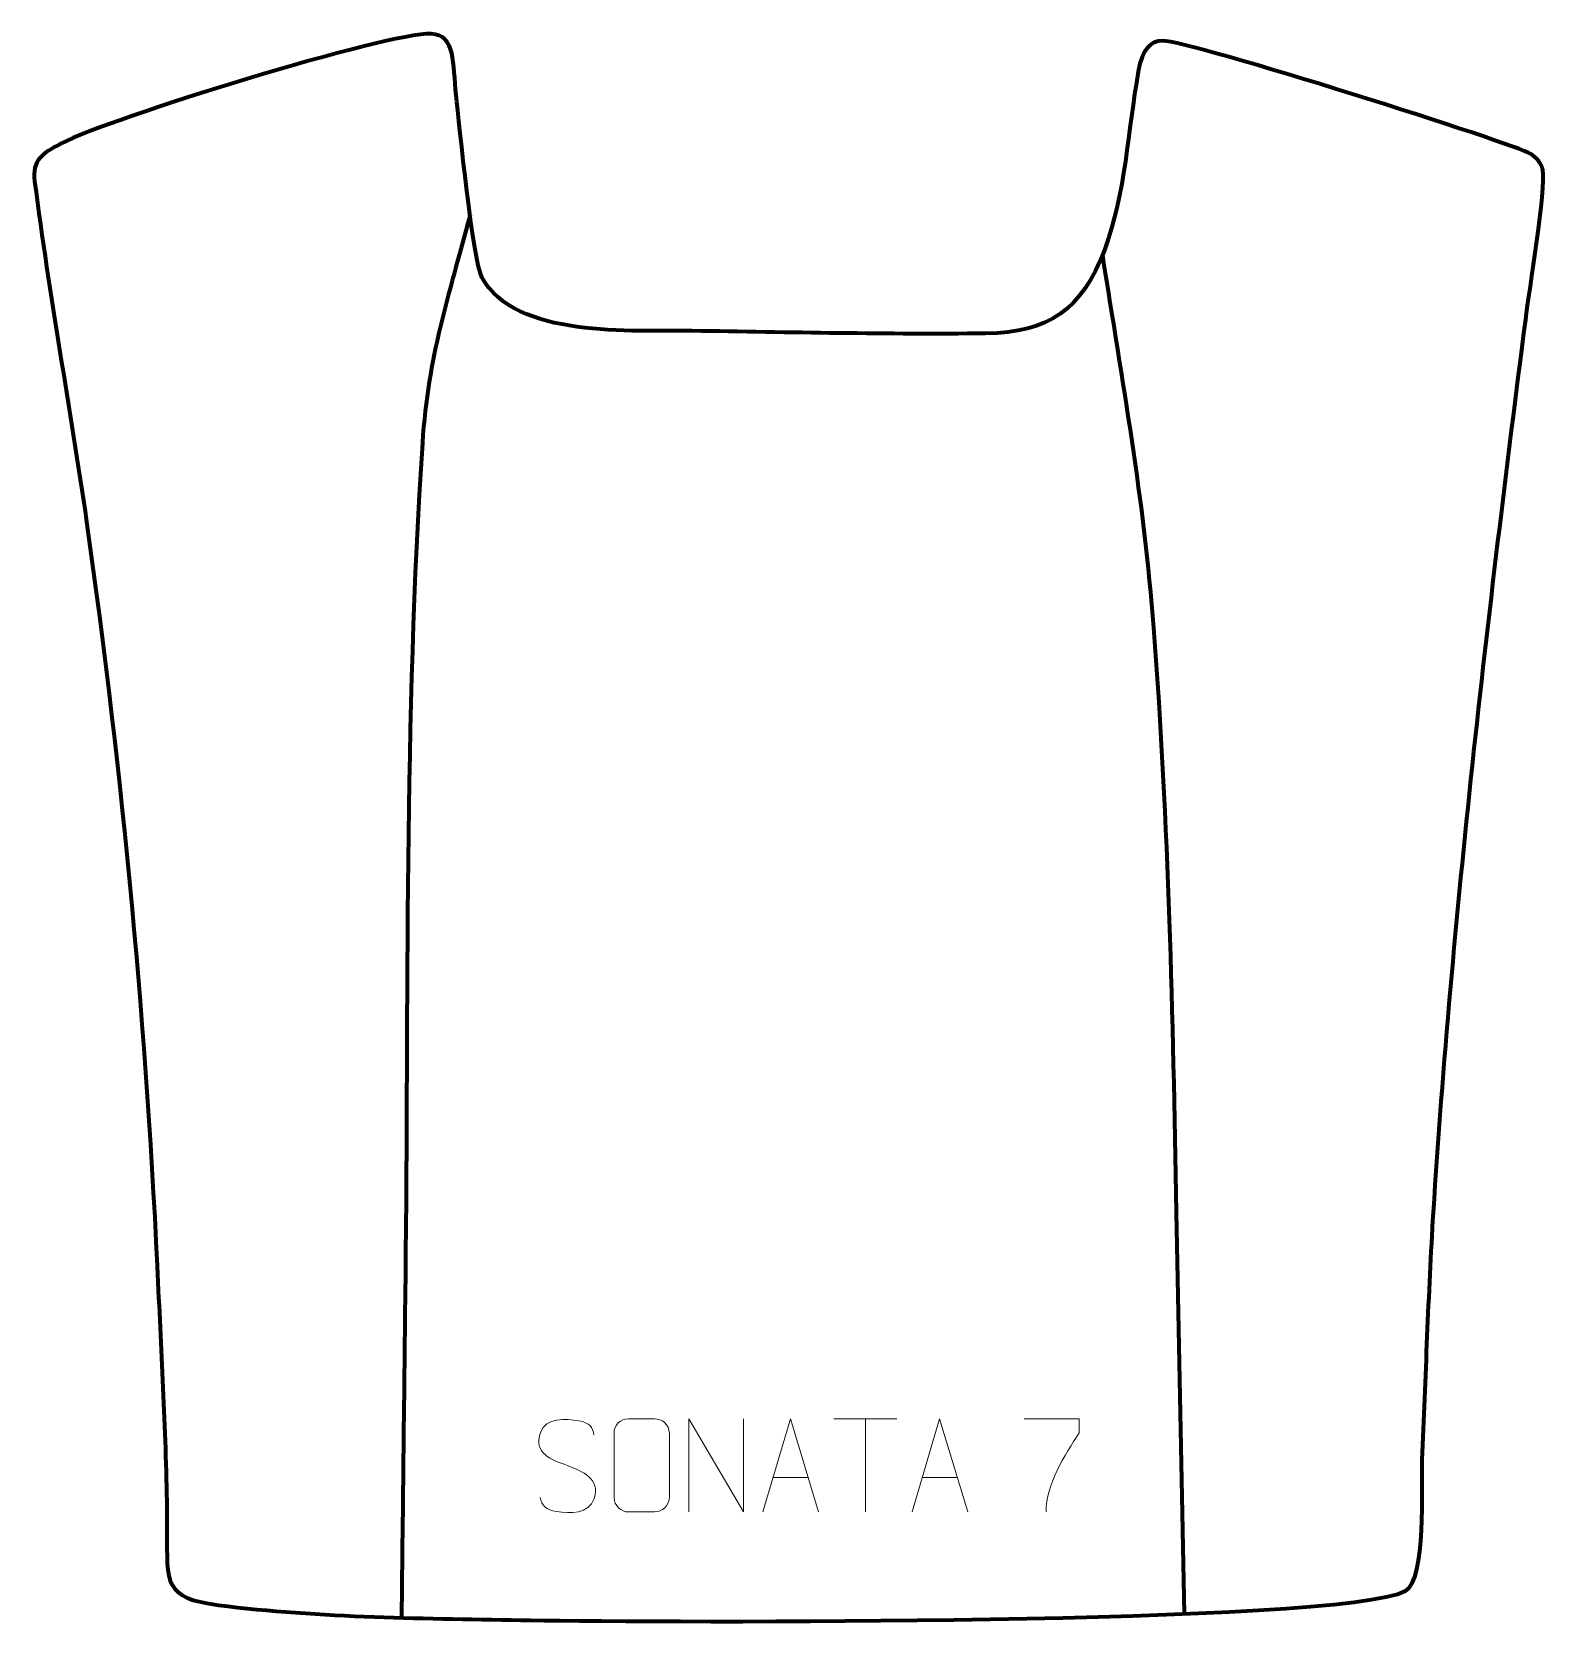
# Model space of a CAD drawing. Header units: millimetres. Extents: x -499 to -93, y 342 to 769.
import ezdxf

# ---------------------------------------------------------------- set-up
doc = ezdxf.new("R2010")
doc.units = ezdxf.units.MM
doc.header["$MEASUREMENT"] = 0
doc.layers.add('layer 2', color=7, linetype='Continuous')
doc.layers.add('layer 3', color=7, linetype='Continuous')

msp = doc.modelspace()

# ---------------------------------------------------------------- linework, layer by layer
at = {"layer": 'layer 2', "color": 142, "lineweight": 158}
for points in [[(-381.7405, 719.883), (-387.6601, 697.411), (-392.9182, 682.537), (-394.5258, 658.773), (-394.5258, 658.773), (-399.4747, 584.9491), (-398.2412, 508.971), (-399.0903, 434.7307), (-399.0903, 434.7307), (-399.4372, 404.3973), (-399.7842, 374.0638), (-400.1312, 343.7303)], [(-212.0936, 709.0741), (-206.7054, 675.0835), (-201.0112, 643.7014), (-198.3693, 609.1859), (-198.3693, 609.1859), (-194.2958, 555.9679), (-193.237, 505.8861), (-192.2933, 452.4997), (-192.2933, 452.4997), (-192.2933, 452.4997), (-190.1852, 344.7348), (-190.1852, 344.7348)]]:
    msp.add_open_spline(points, degree=3, knots=[0, 0, 0, 0, 0.25, 0.25, 0.25, 0.25, 0.5, 0.5, 0.5, 0.5, 1, 1, 1, 1], dxfattribs=at)
at = {"layer": 'layer 3', "color": 242, "lineweight": 158}
msp.add_open_spline([(-392.1758, 768.524), (-385.461, 768.2006), (-386.3817, 760.641), (-385.4652, 752.1308), (-385.4652, 752.1308), (-384.6165, 744.2506), (-380.9514, 707.8573), (-378.5734, 703.3152), (-378.5734, 703.3152), (-369.9525, 686.8484), (-337.9039, 689.0468), (-322.1744, 688.8795), (-322.1744, 688.8795), (-295.9989, 688.4784), (-269.5967, 687.9068), (-243.4285, 688.1742), (-243.4285, 688.1742), (-226.5039, 688.3471), (-217.6489, 694.5907), (-211.5079, 710.5461), (-211.5079, 710.5461), (-205.8158, 725.9852), (-205.3255, 742.5059), (-202.4605, 758.4442), (-202.4605, 758.4442), (-201.3606, 764.5631), (-199.1935, 766.5858), (-195.9717, 766.6643), (-195.9717, 766.6643), (-189.0271, 766.8334), (-100.6839, 738.7586), (-97.2476, 736.3774), (-97.2476, 736.3774), (-95.623, 735.2515), (-94.2832, 733.889), (-93.9576, 732.089), (-93.9576, 732.089), (-93.0388, 727.0087), (-97.524, 699.6219), (-98.5132, 691.9583), (-98.5132, 691.9583), (-108.682, 612.9392), (-118.1903, 531.8698), (-123.2683, 452.393), (-123.2683, 452.393), (-124.6143, 430.4792), (-125.3019, 407.9781), (-126.3323, 385.9774), (-126.3323, 385.9774), (-126.4493, 379.5932), (-125.1638, 353.8284), (-130.8094, 350.8986), (-130.8094, 350.8986), (-148.4684, 341.7342), (-331.8065, 342.4654), (-365.546, 343.0579), (-365.546, 343.0579), (-393.0503, 343.5567), (-421.9718, 343.634), (-449.232, 347.124), (-449.232, 347.124), (-463.9508, 349.0578), (-463.0271, 352.9194), (-463.0497, 367.072), (-463.0497, 367.072), (-463.0831, 387.9583), (-464.402, 410.5152), (-465.3581, 431.4928), (-465.3581, 431.4928), (-468.5613, 501.7777), (-474.7526, 567.9122), (-484.6122, 637.6434), (-484.6122, 637.6434), (-489.0049, 668.0904), (-494.6143, 698.3506), (-498.5355, 728.9388), (-498.5355, 728.9388), (-499.2856, 734.7901), (-496.5553, 736.4072), (-491.2063, 739.2369), (-491.2063, 739.2369), (-479.2013, 745.5875), (-403.6804, 769.0779), (-392.1758, 768.524)], degree=3, knots=[0, 0, 0, 0, 0.04545455, 0.04545455, 0.04545455, 0.04545455, 0.09090909, 0.09090909, 0.09090909, 0.09090909, 0.13636364, 0.13636364, 0.13636364, 0.13636364, 0.18181818, 0.18181818, 0.18181818, 0.18181818, 0.22727273, 0.22727273, 0.22727273, 0.22727273, 0.27272727, 0.27272727, 0.27272727, 0.27272727, 0.31818182, 0.31818182, 0.31818182, 0.31818182, 0.36363636, 0.36363636, 0.36363636, 0.36363636, 0.40909091, 0.40909091, 0.40909091, 0.40909091, 0.45454545, 0.45454545, 0.45454545, 0.45454545, 0.5, 0.5, 0.5, 0.5, 0.54545455, 0.54545455, 0.54545455, 0.54545455, 0.59090909, 0.59090909, 0.59090909, 0.59090909, 0.63636364, 0.63636364, 0.63636364, 0.63636364, 0.68181818, 0.68181818, 0.68181818, 0.68181818, 0.72727273, 0.72727273, 0.72727273, 0.72727273, 0.77272727, 0.77272727, 0.77272727, 0.77272727, 0.81818182, 0.81818182, 0.81818182, 0.81818182, 0.86363636, 0.86363636, 0.86363636, 0.86363636, 0.90909091, 0.90909091, 0.90909091, 0.90909091, 1, 1, 1, 1], dxfattribs=at)
at = {"layer": 'layer 3', "color": 250, "lineweight": 9}
for points, knots in [([(-355.683, 384.5908), (-359.9313, 386.0612), (-364.8394, 387.857), (-362.8343, 393.3773), (-362.8343, 393.3773), (-361.3308, 397.5172), (-356.1172, 397.1287), (-352.5136, 396.5276), (-352.5136, 396.5276), (-349.653, 396.0504), (-348.7883, 394.8372), (-348.4777, 392.7531)], [0, 0, 0, 0, 0.25, 0.25, 0.25, 0.25, 0.5, 0.5, 0.5, 0.5, 1, 1, 1, 1]), ([(-339.2026, 397.0672), (-336.8769, 397.0672), (-334.5508, 397.0672), (-332.2247, 397.0672), (-332.2247, 397.0672), (-330.2781, 397.1028), (-328.2867, 395.6112), (-328.26, 393.1736), (-328.26, 393.1736), (-328.2604, 387.4267), (-328.2604, 381.6794), (-328.26, 375.9317), (-328.26, 375.9317), (-328.3998, 373.6083), (-330.077, 372.1287), (-332.2247, 372.1179), (-332.2247, 372.1179), (-334.5566, 372.1183), (-336.8885, 372.1183), (-339.22, 372.1179), (-339.22, 372.1179), (-341.145, 372.0125), (-343.1171, 373.897), (-343.1059, 375.9143), (-343.1059, 375.9143), (-343.1056, 381.6844), (-343.1056, 387.4541), (-343.1059, 393.2234), (-343.1059, 393.2234), (-343.1017, 395.3615), (-341.355, 397.0807), (-339.2026, 397.0672)], [0, 0, 0, 0, 0.11111111, 0.11111111, 0.11111111, 0.11111111, 0.22222222, 0.22222222, 0.22222222, 0.22222222, 0.33333333, 0.33333333, 0.33333333, 0.33333333, 0.44444444, 0.44444444, 0.44444444, 0.44444444, 0.55555556, 0.55555556, 0.55555556, 0.55555556, 0.66666667, 0.66666667, 0.66666667, 0.66666667, 0.77777778, 0.77777778, 0.77777778, 0.77777778, 1, 1, 1, 1]), ([(-323.0104, 372.114), (-323.0104, 372.114), (-323.0104, 397.0675), (-323.0104, 397.0675), (-323.0104, 397.0675), (-323.0104, 397.0675), (-308.3556, 372.114), (-308.3556, 372.114), (-308.3556, 372.114), (-308.3556, 372.114), (-308.3556, 397.0675), (-308.3556, 397.0675)], [0, 0, 0, 0, 0.25, 0.25, 0.25, 0.25, 0.5, 0.5, 0.5, 0.5, 1, 1, 1, 1]), ([(-303.1535, 372.114), (-303.1535, 372.114), (-295.7825, 397.0675), (-295.7825, 397.0675), (-295.7825, 397.0675), (-295.7825, 397.0675), (-288.2126, 372.114), (-288.2126, 372.114)], [0, 0, 0, 0, 0.33333333, 0.33333333, 0.33333333, 0.33333333, 1, 1, 1, 1]), ([(-263.1535, 372.114), (-263.1535, 372.114), (-255.7825, 397.0675), (-255.7825, 397.0675), (-255.7825, 397.0675), (-255.7825, 397.0675), (-248.2126, 372.114), (-248.2126, 372.114)], [0, 0, 0, 0, 0.33333333, 0.33333333, 0.33333333, 0.33333333, 1, 1, 1, 1]), ([(-233.0911, 397.07), (-233.0911, 397.07), (-218.275, 397.07), (-218.275, 397.07), (-218.275, 397.07), (-218.2753, 395.8204), (-218.2753, 394.5708), (-218.275, 393.321), (-218.275, 393.321), (-222.2694, 387.3239), (-227.1846, 379.4903), (-227.1846, 372.1115)], [0, 0, 0, 0, 0.25, 0.25, 0.25, 0.25, 0.5, 0.5, 0.5, 0.5, 1, 1, 1, 1]), ([(-355.683, 384.5907), (-351.6644, 382.944), (-346.6349, 381.0557), (-348.4689, 375.6954), (-348.4689, 375.6954), (-349.9287, 371.429), (-354.8395, 371.6857), (-358.5656, 372.2404), (-358.5656, 372.2404), (-361.3156, 372.6502), (-362.5365, 373.8637), (-362.9145, 375.9759)], [0, 0, 0, 0, 0.25, 0.25, 0.25, 0.25, 0.5, 0.5, 0.5, 0.5, 1, 1, 1, 1])]:
    msp.add_open_spline(points, degree=3, knots=knots, dxfattribs=at)
for points in [[(-284.1767, 397.044), (-284.1767, 397.044), (-267.1895, 397.044), (-267.1895, 397.044)], [(-275.6829, 372.114), (-275.6829, 372.114), (-275.6829, 397.0675), (-275.6829, 397.0675)], [(-300.4309, 381.3634), (-300.4309, 381.3634), (-290.9352, 381.3634), (-290.9352, 381.3634)], [(-260.4309, 381.3634), (-260.4309, 381.3634), (-250.9352, 381.3634), (-250.9352, 381.3634)]]:
    msp.add_open_spline(points, degree=3, dxfattribs=at)

doc.saveas('drawing.dxf')
